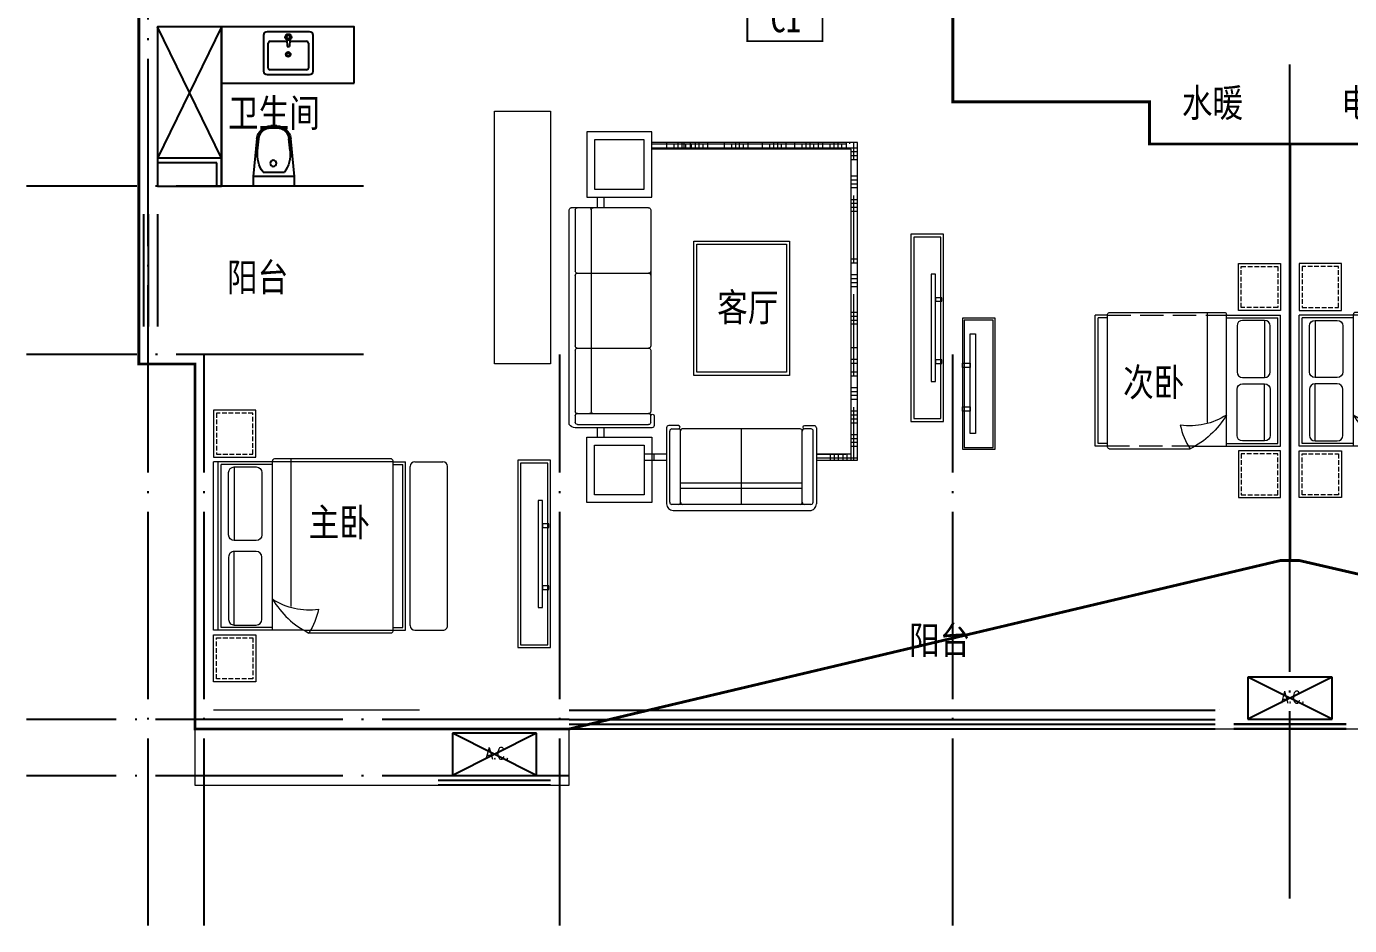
# Model space of a CAD drawing. Extents: x 164940 to 3842273, y 640355 to 1124023.
# Drawn here: x 3550716 to 3564853, y 1093557 to 1103163 of the extents above; entities that cross this region are included whole.
import ezdxf
from ezdxf.enums import TextEntityAlignment as Align

# ---------------------------------------------------------------- set-up
doc = ezdxf.new("R2010")
doc.units = 0
doc.header["$LTSCALE"] = 1000
doc.header["$MEASUREMENT"] = 0
for name, pattern in [('ACAD_ISO02W100', [15, 12, -3]), ('DASH', [0.35, 0.25, -0.1]), ('DOTE', [2.4200000000000004, 2, -0.2, 0.02, -0.2])]:
    doc.linetypes.add(name, pattern=pattern)
for name, color, linetype in [('-厨卫', 154, 'Continuous'), ('-室内铺装线', 251, 'Continuous'), ('-管井', 228, 'Continuous'), ('-阳台栏杆', 152, 'Continuous'), ('DOTE', 1, 'DOTE')]:
    doc.layers.add(name, color=color, linetype=linetype)
doc.layers.add('-家具', color=33, linetype='Continuous', lineweight=9)
doc.layers.add('看线', color=5, linetype='Continuous', lineweight=0)
doc.layers.add('-面积-层', color=32, linetype='DASH', plot=False)
doc.layers.add('-面积-户', color=174, linetype='DASH', plot=False)
doc.styles.add('-黑体', font='SIMHEI.TTF', dxfattribs={"width": 0.8})
doc.styles.add('DIM_FONT', font='SIMPLEX', dxfattribs={"width": 0.7, "bigfont": 'GBCBIG'})

# ---------------------------------------------------------------- blocks, each defined once
blk = doc.blocks.new('A$C31D9048E')
at = {"layer": '-家具'}
for p, q in [((629.0947279538959, 2349.999674198334), (-0.0004633953794836998, 2349.999674198218)), ((-0.0004633953794836998, 549.9996741979849), (-0.0004633953794836998, 2349.999674198218)), ((49.99953660415486, 549.9996741982177), (49.99953660368919, 2349.999674198218)), ((79.9995366036892, 579.9996741982177), (79.9995366036892, 2319.999674198334)), ((629.0947279538959, 2319.999674198334), (79.9995366036892, 2319.999674198334)), ((219.8553038062528, 2294.541980189038), (219.8553038062528, 1507.784253727761)), ((629.0947279538959, 550.0328832966043), (629.0947279538959, 2359.999674198218)), ((1919.999536604155, 2349.999674198218), (629.0947279538959, 2349.999674198334)), ((1899.999536604155, 2379.999674198567), (649.0947279538959, 2379.999674198334)), ((829.4731462653726, 802.6156097262865), (829.4731462653726, 2379.999674198334)), ((1919.999214164447, 550.0287037073867), (1919.999534142669, 2349.999674198334)), ((1919.999536604155, 2349.999674198218), (2049.999536603689, 2349.999674198218)), ((1919.999536603689, 2319.999674198218), (2019.999536604155, 2319.999674198218)), ((2019.999536604155, 580.0319187936839), (2019.999536604155, 2319.999674198218)), ((2049.999536604155, 550.0328832964879), (2049.999536603689, 2349.999674198218)), ((2099.999536603689, 600.0328832964879), (2099.999536603689, 2299.999674198101)), ((2149.999536603689, 2349.999674198101), (2449.999536603689, 2349.999674198334)), ((2499.999536604621, 600.0328832964879), (2499.999536603689, 2299.999674198334)), ((219.8553038057871, 605.4573682073969), (219.8553038057871, 1392.215094668907)), ((629.0947279543616, 579.9996741984505), (79.9995366036892, 579.9996741982177)), ((1919.999221548438, 580.02870372287), (2019.999536604155, 580.0319187936839)), ((962.3110120282508, 549.9996741985669), (-0.0004633953794836998, 549.9996741979849)), ((962.3110120282508, 549.9996741985669), (1919.999214164447, 550.0288396434626)), ((1899.999536604155, 519.9996741982177), (1017.05998432776, 519.9996741982177)), ((1919.999214164447, 550.0288396434626), (2049.999536604155, 550.0328832964879)), ((2149.999536603689, 550.0328832964879), (2449.999536604155, 550.0328832964879))]:
    blk.add_line(p, q, dxfattribs=at)
for points in [[(449.9995366041549, 2899.999674198451), (-0.0004633958451449871, 2899.999674198451), (-0.0004633958451449871, 2399.999674198451), (449.9995366041549, 2399.999674198451), (449.9995366041549, 2899.999674198451), (369.9995366036892, 2899.999674198451)], [(449.9995366041549, -0.000325801782310009), (-0.0004633958451449871, -0.000325801782310009), (-0.0004633958451449871, 499.9996741982177), (449.9995366041549, 499.9996741982177), (449.9995366041549, -0.000325801782310009), (369.9995366036892, -0.000325801782310009)]]:
    blk.add_lwpolyline(points, dxfattribs=at)
at = {"layer": '-家具', "color": 251, "linetype": 'DASH', "ltscale": 0.2}
for points in [[(419.9995366036892, 2869.999674198334), (29.99953660415486, 2869.999674198334), (29.99953660415486, 2429.999674198334), (419.9995366036892, 2429.999674198334)], [(419.9995366036892, 29.99967419821769), (29.99953660415486, 29.99967419821769), (29.99953660415486, 469.9996741982177), (419.9995366036892, 469.9996741982177)]]:
    blk.add_lwpolyline(points, close=True, dxfattribs=at)
at = {"layer": '-家具'}
for points in [[(219.8553038062528, 2294.541980189038), (455.2526807533577, 2294.541980189155, -0.4142135623730953), (515.2526807533577, 2234.541980189155), (515.2526807533577, 1567.784253727761, -0.414213562373095), (455.2526807533577, 1507.784253727761), (219.8553038062528, 1507.784253727761, -0.414213562373095), (159.8553038062528, 1567.784253727761), (159.8553038062528, 2234.541980189155, -0.414213562373095)], [(219.8553038057871, 605.4573682073969), (455.2526807533577, 605.4573682075134, 0.4142135623730953), (515.2526807533577, 665.4573682073969), (515.2526807533577, 1332.215094668791, 0.414213562373095), (455.2526807533577, 1392.215094668907), (219.8553038057871, 1392.215094668907, 0.414213562373095), (159.8553038057871, 1332.215094668791), (159.8553038057871, 665.4573682073969, 0.414213562373095)]]:
    blk.add_lwpolyline(points, format="xyb", close=True, dxfattribs=at)
blk.add_lwpolyline([(629.0947279538959, 882.6448233298725, 0.1803020398392493), (1120.790569794364, 774.6378054388333, -0.08863692969021798), (1017.063932770863, 520.1276560508413, 28871.27155084922)], format="xyb", dxfattribs=at)
for centre, radius, start, end in [((649.0947279538959, 2359.999674198218), 20, 90, 180), ((1889.355076357257, 2351.236703215283), 30.66941528179127, 357.6883884876952, 69.69174003544714), ((2149.999536603689, 2299.999674198101), 50.00000000000001, 90, 180), ((2449.999536604155, 2299.999674198334), 50.00000000000001, 0, 90), ((1441.535840250552, 1363.264081658679), 943.9573255325128, 210.6074670382217, 243.2773087101907), ((2149.999536603689, 600.0328832964879), 50.00000000000001, 180, 270), ((2449.999536604155, 600.0328832964879), 50.00000000000001, 270, 0), ((1889.317952257581, 548.788253609091), 30.70632750165869, 290.3566406230752, 2.315219899058205)]:
    blk.add_arc(centre, radius, start, end, dxfattribs=at)
blk = doc.blocks.new('R37777777777')
at = {"layer": '-家具', "ltscale": 0.5}
blk.add_lwpolyline([(1083651.513411456, -53168.71019325254), (1083301.513411456, -53168.71019325254), (1083301.513411456, -55168.71019325254), (1083651.513411456, -55168.71019325254)], close=True, dxfattribs=at)
at = {"layer": '-家具', "color": 251, "ltscale": 40}
for points in [[(1083621.513411456, -53198.71019325254), (1083331.513411456, -53198.71019325254), (1083331.513411456, -55138.71019325254), (1083621.513411456, -55138.71019325254)], [(1083519.519712096, -54740.76457094471), (1083566.021412822, -54740.76457094471), (1083566.021412822, -53596.65581556049), (1083519.519712096, -53596.65581556049)], [(1083566.021412822, -53885.6025711816), (1083631.513411456, -53885.6025711816), (1083631.513411456, -53847.26836394903), (1083566.021412822, -53847.26836394903)], [(1083566.021412822, -54549.7562840787), (1083631.513411456, -54549.7562840787), (1083631.513411456, -54511.42207684612), (1083566.021412822, -54511.42207684612)]]:
    blk.add_lwpolyline(points, close=True, dxfattribs=at)
blk = doc.blocks.new('dfawfsadfasdf')
at = {"ltscale": 20}
for p, q in [((440.3485021339729, 3047.646075791679), (440.3485021339729, 3859.752757518785)), ((1971.825158281717, 3929.343125873944), (510.6965290360386, 3930.100784420269)), ((2042.173185182502, 3046.807319416199), (2042.173185182502, 3858.99509897246)), ((463.2050214139745, 3024.736209804658), (568.3516333620064, 3024.613647678168)), ((614.1586085146992, 3059.382550630718), (1868.389713156503, 3057.92058025999)), ((1914.063289715094, 3024.073424527654), (2019.263319195481, 3023.950800136197)), ((2175.90485157771, 2918.458346249536), (2175.90485157771, 3023.658447198803)), ((2198.788059757208, 3046.541655378183), (3017.443041448132, 3046.541655378183)), ((3081.283875861554, 3011.719382061856), (3081.283875861554, 718.7545617399737)), ((2210.727042951155, 2218.512577279937), (2210.727042951155, 2872.745347459335)), ((727.783146969392, 2487.136307340581), (1750.216743273893, 2487.136307340581)), ((727.783146969392, 1052.04701741715), (727.783146969392, 2487.136307340581)), ((1750.216743273893, 2487.136307340581), (1750.216743273893, 1052.04701741715)), ((2210.727042951155, 718.5142042031512), (2210.727042951155, 2172.746160921175)), ((1750.216743273893, 1052.04701741715), (727.783146969392, 1052.04701741715)), ((2233.610251130536, 695.6309960237704), (2996.284868770745, 695.6309960240033)), ((2996.971735786996, 695.7023996065836), (3060.812570200418, 695.7023996065836))]:
    blk.add_line(p, q, dxfattribs=at)
for p, q in [((476.0979407549603, 3843.045160271693), (475.2113416795619, 3082.427735565463)), ((499.3398337853141, 3866.232933454216), (569.0009151283884, 3866.151734354207)), ((569.0009151283884, 3866.151734354207), (1871.905380170443, 3864.633028816897)), ((592.1886883107945, 3842.90984132397), (591.3020892349305, 3082.29241661774)), ((1242.214493189007, 3865.367015891476), (1241.274160835659, 3058.651565445354)), ((1869.089765747543, 3864.636310783448), (1915.429269863642, 3865.610593854915)), ((1892.188575542998, 3843.45119904168), (1891.299579143641, 3080.777099539991)), ((1892.188575542532, 3843.45119904168), (1891.299579143175, 3080.777099539991)), ((1892.187376833521, 3842.422820672393), (1891.300777853117, 3081.805477909278)), ((1915.429269863758, 3865.610593855148), (1985.090351206716, 3865.529394754907)), ((2008.278124389122, 3842.28750172467), (2007.391525408719, 3081.670158961555)), ((592.0154661412816, 3694.301745396107), (1892.014154664008, 3693.81472474453)), ((591.9491499993019, 3637.408822261961), (1891.947838522028, 3636.921801610384)), ((0, 3393.988251128932), (0, 0)), ((440.3485021339729, 3393.9882511287), (0, 3393.988251128932)), ((44.20337356778327, 2825.048583563184), (44.20337356778327, 3393.988251128932)), ((74.10646730440203, 3323.640224227449), (74.10646730440203, 3393.988251128932)), ((115.9855270691914, 3323.640224227449), (115.9855270691914, 3393.988251128932)), ((157.8645868339809, 3323.640224227449), (157.8645868339809, 3393.988251128932)), ((208.2408496163553, 3323.640224227449), (208.2408496163553, 3393.988251128932)), ((250.1199093811447, 3327.597300740425), (250.1199093811447, 3393.988251128932)), ((291.9989691458177, 3323.640224227449), (291.9989691458177, 3393.988251128932)), ((2040.696709515876, 3427.597300740657), (2042.173185182502, 3427.597300740657)), ((2283.376395095023, 3393.988251128932), (2042.173185182502, 3393.988251128932)), ((2177.640124010155, 3327.597300740657), (2177.640124010155, 3393.988251128932)), ((440.3485021339729, 3369.476360505447), (0, 3369.476360505447)), ((70.34802690148354, 3323.640224227449), (70.34802690148354, 70.34802690148354)), ((440.3485021339729, 3323.640224227449), (70.34802690148354, 3323.640224227449)), ((86.08243333257269, 3323.640224227449), (86.08243333257269, 3327.597300740425)), ((440.3485021339729, 3327.597300740657), (127.9614930973621, 3327.597300740657)), ((2283.376395287924, 3323.640224227449), (2042.173185182502, 3323.640224227449)), ((70.34802690148354, 3243.839181211079), (0, 3243.839181211079)), ((70.34802690148354, 3201.960121446289), (0, 3201.960121446289)), ((70.34802690148354, 3160.0810616815), (0, 3160.0810616815)), ((70.34802690148354, 3118.20200191671), (0, 3118.20200191671)), ((2709.473834474338, 3148.641570956213), (2709.473834474338, 3046.541655378185)), ((2779.821861375822, 3148.641570956213), (2779.821861375822, 3046.541655378185)), ((70.34802690148354, 2992.564822622342), (0, 2992.564822622342)), ((498.0678609592142, 3059.517869578442), (568.3922232477926, 3059.435897337738)), ((1984.481659421697, 3058.813639681553), (1914.157297133002, 3058.895611922257)), ((2210.727124894271, 2988.836173882475), (2210.727124894271, 2918.511763818096)), ((2994.228192570503, 3011.719382061856), (2233.610333073651, 3011.719382061856)), ((3017.443041448481, 2918.843404516345), (3017.443041448132, 2988.504533184227)), ((70.34802690148354, 2950.685762857553), (0, 2950.685762857553)), ((70.34802690148354, 2908.806703092763), (0, 2908.806703092763)), ((70.34802690148354, 2866.927643327974), (0, 2866.927643327974)), ((2994.228192570503, 2895.628555638716), (2233.610333073651, 2895.628555638716)), ((2845.61999568413, 718.7545617399737), (2845.61999568413, 2872.504989922745)), ((3017.443041448132, 2218.752934816526), (3017.443041448132, 2872.413706761086)), ((70.34802690148354, 2741.290464033606), (0, 2741.290464033606)), ((70.34802690148354, 2699.411404268816), (0, 2699.411404268816)), ((70.34802690148354, 2657.532344504027), (0, 2657.532344504027)), ((70.34802690148354, 2615.653284739237), (0, 2615.653284739237)), ((70.34802690148354, 2490.016105444869), (0, 2490.016105444869)), ((70.34802690148354, 2448.13704568008), (0, 2448.13704568008)), ((44.20337356778327, 1619.951149208238), (44.20337356778327, 2490.016105444869)), ((760.7587845794624, 2454.160669730511), (1717.241105663823, 2454.160669730511)), ((760.7587845794624, 1085.02265502722), (760.7587845794624, 2454.160669730511)), ((1717.241105663823, 2454.160669730511), (1717.241105663823, 1085.02265502722)), ((70.34802690148354, 2356.25798591529), (0, 2356.25798591529)), ((70.34802690148354, 2314.378926150501), (0, 2314.378926150501)), ((70.34802690148354, 2188.741746856133), (0, 2188.741746856133)), ((2996.284868763178, 2195.629369100556), (2233.610251130536, 2195.629369100556)), ((3017.443041448132, 1418.753748278134), (3017.443041448132, 2172.505803384352)), ((70.34802690148354, 1937.467388267396), (0, 1937.467388267396)), ((70.34802690148354, 1895.588328502607), (0, 1895.588328502607)), ((70.34802690148354, 1853.709268737817), (0, 1853.709268737817)), ((70.34802690148354, 1811.830208973028), (0, 1811.830208973028)), ((70.34802690148354, 1536.19302967866), (0, 1536.19302967866)), ((70.34802690148354, 1494.31396991387), (0, 1494.31396991387)), ((70.34802690148354, 1452.434910149081), (0, 1452.434910149081)), ((70.34802690148354, 1410.555850384291), (0, 1410.555850384291)), ((70.34802690148354, 1284.918671089923), (0, 1284.918671089923)), ((44.20337356778327, 564.8537148532923), (44.20337356778327, 1284.918671089923)), ((2996.284868763178, 1395.63018256193), (2233.610251130536, 1395.63018256193)), ((3017.443041448132, 718.7545617399737), (3017.443041448132, 1372.50661684596)), ((70.34802690148354, 1243.039611325134), (0, 1243.039611325134)), ((1717.241105663823, 1085.02265502722), (760.7587845794624, 1085.02265502722)), ((70.34802690148354, 732.36995391245), (0, 732.36995391245)), ((70.34802690148354, 690.4908941476606), (0, 690.4908941476606)), ((70.34802690148354, 648.6118343828712), (0, 648.6118343828712)), ((70.34802690148354, 606.7327746180817), (0, 606.7327746180817)), ((2709.473834474367, 695.6309960239123), (2709.473834474367, 581.8323728455362)), ((2779.821861375793, 695.6309960239414), (2779.821861375793, 581.8323728455362)), ((70.34802690148354, 481.0955953237135), (0, 481.0955953237135)), ((70.34802690148354, 439.2165355589241), (0, 439.2165355589241)), ((70.34802690148354, 397.3374757941347), (0, 397.3374757941347)), ((70.34802690148354, 355.4584160293452), (0, 355.4584160293452)), ((70.34802690148354, 179.821236734977), (0, 179.821236734977)), ((44.20337356778327, 0), (44.20337356778327, 179.821236734977)), ((70.34802690148354, 137.9421769701876), (0, 137.9421769701876)), ((70.34802690148354, 96.06311720539816), (0, 96.06311720539816)), ((2198.758500899508, 54.18405744060874), (0, 54.18405744060874)), ((0, 0), (2198.758500899508, 3.637978807091713e-12)), ((70.34802690148354, 70.34802690148354), (2198.758500899508, 70.34802690148717)), ((86.08243333257269, 0), (86.08243333257269, 12.30499767558649)), ((122.1533035893226, 0), (122.1533035893226, 70.34802690148354)), ((2198.758500899508, 12.30499767581932), (127.9614930973621, 12.30499767581932)), ((170.9876222417224, 12.30499767558649), (170.9876222417224, 70.34802690148354)), ((212.8666820063954, 0), (212.8666820063954, 70.34802690148354)), ((254.7457417711848, 0), (254.7457417711848, 70.34802690148354)), ((296.6248015359743, 12.30499767558649), (296.6248015359743, 70.34802690148354)), ((374.148868446704, 0), (374.148868446704, 70.34802690148354)), ((421.735242040013, 0), (421.735242040013, 70.34802690148354)), ((470.5695606924128, 12.30499767558649), (470.5695606924128, 70.34802690148354)), ((512.4486204570858, 0), (512.4486204570858, 70.34802690148354)), ((554.3276802218752, 0), (554.3276802218752, 70.34802690148354)), ((596.2067399866646, 12.30499767558649), (596.2067399866646, 70.34802690148354)), ((673.7308068973944, 0), (673.7308068973944, 70.34802690148354)), ((766.8614212615648, 0), (766.8614212615648, 70.34802690148354)), ((815.6957399139646, 12.30499767558649), (815.6957399139646, 70.34802690148354)), ((857.5747996786376, 0), (857.5747996786376, 70.34802690148354)), ((899.4538594434271, 0), (899.4538594434271, 70.34802690148354)), ((941.3329192082165, 12.30499767558649), (941.3329192082165, 70.34802690148354)), ((1018.856986118946, 0), (1018.856986118946, 70.34802690148354)), ((1173.510259898962, 0), (1173.510259898962, 70.34802690148354)), ((1222.344578551361, 12.30499767558649), (1222.344578551361, 70.34802690148354)), ((1264.223638316034, 0), (1264.223638316034, 70.34802690148354)), ((1306.102698080824, 0), (1306.102698080824, 70.34802690148354)), ((1347.981757845613, 12.30499767558649), (1347.981757845613, 70.34802690148354)), ((1425.505824756343, 0), (1425.505824756343, 70.34802690148354)), ((1605.257094249246, 0), (1605.257094249246, 70.34802690148354)), ((1654.091412901646, 12.30499767558649), (1654.091412901646, 70.34802690148354)), ((1695.970472666319, 0), (1695.970472666319, 70.34802690148354)), ((1737.849532431108, 0), (1737.849532431108, 70.34802690148354)), ((1779.728592195897, 12.30499767558649), (1779.728592195897, 70.34802690148354)), ((1789.074048502953, 0), (1789.074048502953, 70.34802690148354)), ((1837.908367155353, 12.30499767558649), (1837.908367155353, 70.34802690148354)), ((1857.252659106627, 0), (1857.252659106627, 70.34802690148354)), ((1879.787426920026, 0), (1879.787426920026, 70.34802690148354)), ((1921.666486684815, 0), (1921.666486684815, 70.34802690148354)), ((1963.545546449604, 12.30499767558649), (1963.545546449604, 70.34802690148354)), ((2041.069613360334, 0), (2041.069613360334, 70.34802690148354))]:
    blk.add_line(p, q)
for points in [[(2895.203967180394, 3148.641570956293), (2198.758500899508, 3148.641570956293), (2198.758500899508, 3845.087037237194), (2895.203967180394, 3845.087037237194)], [(2895.203967180394, 581.8323728455362), (2198.758500899508, 581.8323728455362), (2198.758500899508, -114.6130934353641), (2895.203967180394, -114.6130934353641)]]:
    blk.add_lwpolyline(points, close=True, dxfattribs=at)
for points in [[(2811.630511226685, 3232.215026910002), (2282.331956853217, 3232.215026910002), (2282.331956853217, 3761.513581283485), (2811.630511226685, 3761.513581283485)], [(2811.630511226685, 498.2589168918275), (2282.331956853217, 498.2589168918275), (2282.331956853217, -31.03963748165552), (2811.630511226685, -31.03963748165552)]]:
    blk.add_lwpolyline(points, close=True)
for centre, major_axis, ratio, start_param, end_param in [((510.6965290354565, 3859.752757518785), (49.74356686515965, -49.74356686515968), 0.9999999999989152, 2.356194490185183, 3.926990816987784), ((1971.825158281019, 3858.99509897246), (49.74356686516389, -49.7435668651639), 0.9999999999987447, 0.7853981633980759, 2.356194490181788), ((463.231694767368, 3047.619402438169), (16.1808716788311, 16.18087167883109), 0.9999999999934635, 2.355028859954518, 3.925825186750864), ((568.3719283048995, 3042.02477250807), (12.40619277557658, -12.41424283189967), 0.9843085810448724, -0.7941469320344435, 2.34744572155535), ((568.4188966013025, 3082.31908997125), (16.18087167878352, 16.18087167878352), 0.9999999999993547, 3.925825186747918, 5.496621513537082), ((614.1852818683255, 3082.26574326423), (16.18087167877308, 16.18087167877307), 0.9999999999802957, 2.355028859937748, 3.925825186757436), ((1868.416386510013, 3080.803772893269), (16.18087167888955, -16.18087167888956), 0.9999999999557189, 5.496621513515241, 7.067417840364605), ((1868.416386510013, 3080.803772893269), (16.18087167888955, -16.18087167888956), 0.9999999999557189, 5.496621513515241, 7.067417840364605), ((1914.183970486629, 3081.778804555535), (16.18087167871481, 16.18087167871481), 0.9999999999874984, 2.355028859941349, 3.925825186753834), ((1914.137002094765, 3041.484405149473), (12.40619184037719, -12.41426127055885), 0.9843071922759038, 2.347445796428546, 5.489038450018339), ((2019.289992548991, 3046.833992769709), (16.18087167878352, 16.18087167878352), 0.9999999999993547, 3.925825186747918, 5.496621513537082)]:
    blk.add_ellipse(centre, major_axis=major_axis, ratio=ratio, start_param=start_param, end_param=end_param, dxfattribs=at)
for centre, major_axis, ratio, start_param, end_param in [((499.3127738614567, 3843.018100347836), (16.41537706525861, 16.41537706525861), 0.9999999999935012, 0.7842325331606732, 2.355028859954086), ((568.9738552044146, 3842.936901247827), (16.41537706544305, 16.41537706544304), 0.9999999999911071, -0.7865637936469223, 0.7842325331568669), ((615.4035214170581, 3842.882781400112), (16.41537706538476, -16.41537706538477), 0.9999999999981899, 2.355028859951427, 3.925825186753148), ((1868.972543727141, 3842.44988059625), (16.41537706538476, 16.41537706538475), 0.9999999999982017, -0.786563793643375, 0.7842325331583346), ((1869.062628212268, 3841.421477767639), (16.41537706548239, 16.41537706548238), 0.9999999999847389, -0.6978543583677407, 0.7842325331650657), ((1869.062628212268, 3841.421477767406), (16.41537706537946, -16.41537706537947), 0.9999999999995579, 0.8729419684448783, 2.355028859952111), ((1915.402209939901, 3842.395760748535), (16.41537706538476, -16.41537706538477), 0.9999999999982015, 2.355028859951433, 3.925825186743112), ((1915.309728226275, 3841.367570724804), (16.41537706579015, 16.41537706579015), 0.9999999999474024, 0.7842325331837339, 2.26631942465306), ((1915.309728226159, 3841.367570724571), (16.41537706540871, 16.4153770654087), 0.9999999999993272, 0.7842325331577715, 2.266319424679504), ((1985.063291282859, 3842.314561648527), (16.41537706538476, 16.41537706538475), 0.9999999999982017, -0.786563793643375, 0.7842325331583346), ((498.0945343126077, 3082.40106221172), (16.18087167877308, 16.18087167877307), 0.9999999999802957, 2.355028859937748, 3.925825186757436), ((1984.508332775207, 3081.696832314832), (16.18087167865653, -16.18087167865653), 0.9999999999946897, 5.496621513539825, 7.06741784034512), ((2822.405146806501, 2872.504989922745), (16.41537706561391, -16.41537706561392), 0.9999999999899127, 0.7853981634024919, 2.267485054896835), ((2868.834844561759, 718.7545617399737), (16.41537706566159, -16.41537706566159), 0.999999999994236, 3.926990816990123, 5.40907770848465)]:
    blk.add_ellipse(centre, major_axis=major_axis, ratio=ratio, start_param=start_param, end_param=end_param)
at = {"ltscale": 20, "extrusion": (0, 0, -1)}
for centre, major_axis, ratio, start_param, end_param in [((2198.788059757091, 3023.658447198803), (16.18087167898193, -16.18087167898193), 0.9999999999952617, 2.356194490189976, 3.926990816989611), ((3020.770083091222, 2976.709330186481), (49.43492109714919, 49.43492109714918), 0.9999999999949295, 5.450179854177006, 6.544087876733417), ((2193.315906292759, 2918.511763818096), (12.67655860629282, -12.70333333498662), 0.9429872195307343, -0.8157856729866981, 2.325806980603095), ((2233.610333073535, 2918.511763818096), (16.18087167898193, 16.18087167898193), 0.9999999999952617, 2.356194490189976, 3.926990816989611), ((2233.610251130536, 2218.512577279937), (16.18087167898193, 16.18087167898193), 0.9999999999952617, 2.356194490189976, 3.926990816989611), ((2233.610251130536, 2172.746160921175), (16.18087167898193, -16.18087167898193), 0.9999999999952617, 2.356194490189976, 3.926990816989611), ((2233.610251130536, 1418.513390741311), (16.18087167898193, 16.18087167898193), 0.9999999999952617, 2.356194490189976, 3.926990816989611), ((2233.610251130536, 1372.746974382782), (16.18087167898193, -16.18087167898193), 0.9999999999952617, 2.356194490189976, 3.926990816989611), ((2233.610251130536, 718.5142042031512), (16.18087167898193, 16.18087167898193), 0.9999999999952617, 2.356194490189976, 3.926990816989611), ((3058.069026983925, 718.7545617399737), (16.41537706555899, -16.41537706555899), 0.9999999999952889, -0.7853981633998038, 0.6966887281092213)]:
    blk.add_ellipse(centre, major_axis=major_axis, ratio=ratio, start_param=start_param, end_param=end_param, dxfattribs=at)
at = {"extrusion": (0, 0, -1)}
for centre, major_axis, ratio, start_param, end_param in [((2233.610333073535, 2988.836173882475), (16.18087167898193, -16.18087167898193), 0.9999999999952617, 2.356194490189976, 3.926990816989611), ((2994.228192570386, 2988.504533184227), (16.41537706564577, -16.41537706564577), 0.9999999999935177, 3.926990816990482, 5.497787143778897), ((2868.834844561759, 2872.504989922745), (16.41537706579386, 16.41537706579386), 0.9999999999794374, 3.926990816997523, 5.409077708477366), ((2994.228192570386, 2918.843404516345), (16.41537706553936, -16.41537706553937), 0.9999999999864237, -0.7853981634042365, 0.7853981634042362), ((2994.228192570386, 2872.413706761086), (16.41537706553934, -16.41537706553934), 0.9999999999964552, 3.926990816983999, 5.497787143770337), ((2994.228192570386, 2218.752934816526), (16.41537706579386, 16.41537706579386), 0.9999999999794374, 0.7853981634077295, 2.267485054887573), ((2994.228192570386, 2172.505803384352), (16.41537706579386, -16.41537706579386), 0.9999999999794371, 4.015700252292013, 5.497787143771856), ((2994.228192570386, 1418.753748278134), (16.41537706566159, 16.41537706566159), 0.999999999994236, 0.7853981634003302, 2.267485054894856), ((2994.228192570386, 1372.50661684596), (16.41537706566159, -16.41537706566159), 0.9999999999942359, 4.01570025228473, 5.497787143779256), ((2822.405146806501, 718.7545617399737), (16.41537706555899, -16.41537706555899), 0.9999999999952889, -0.7853981633998038, 0.6966887281092213), ((2994.228192570386, 718.7545617399737), (16.41537706566159, 16.41537706566159), 0.999999999994236, 0.7853981634003302, 2.267485054894856)]:
    blk.add_ellipse(centre, major_axis=major_axis, ratio=ratio, start_param=start_param, end_param=end_param, dxfattribs=at)
at = {"ltscale": 20, "extrusion": (0, 0, -0.9999999999999998)}
blk.add_ellipse((2233.610251130536, 2872.745347459335), major_axis=(16.18087167907988, 16.18087167907988), ratio=0.9999999999831545, start_param=3.926990816995664, end_param=5.497787143773715, dxfattribs=at)
blk = doc.blocks.new('A$C23642D9D')
for p, q in [((1829.95858673154, 1979.999963243637), (599.0954979018643, 1979.999963243346)), ((779.4739162128753, 802.6158987712988), (779.4739162128753, 1979.999963243405)), ((579.0954979018643, 1949.999963243346), (0.0003065516575588845, 1949.999963243346)), ((0.0003065518903895281, 549.9999632434046), (0.0003065516575588845, 1949.999963243346)), ((30.00030655189039, 579.9999632434046), (30.00030655165756, 1919.999963243346)), ((579.0954979018643, 1919.999963243346), (30.00030655165756, 1919.999963243346)), ((169.8560737539883, 1894.542269234167), (169.8560737539883, 1282.784542772773)), ((579.0954979020971, 550.0331723416166), (579.0954979018643, 1959.999963243346)), ((1849.958264292065, 550.0289927523409), (1849.958584270054, 1949.999963243346)), ((1849.95858673154, 1949.999963243346), (1979.95858673154, 1949.999963243405)), ((1849.95858673154, 1919.999963243346), (1949.95858673154, 1919.999963243346)), ((1949.958586731773, 580.032207838929), (1949.95858673154, 1919.999963243346)), ((1979.958586731773, 550.0331723416166), (1979.95858673154, 1949.999963243346)), ((169.8560737539883, 605.4576572525839), (169.8560737539883, 1217.215383713978)), ((579.0954979020971, 579.999963243521), (30.00030655189039, 579.9999632434046)), ((1849.958271676289, 580.0289927680569), (1949.958586731773, 580.032207838929)), ((912.3117819759864, 549.9999632435793), (0.0003065518903895281, 549.9999632434046)), ((1829.95858673154, 519.9999632433464), (967.0607542754951, 519.9999632433464)), ((1849.958264292065, 550.0291286884167), (1979.958586731773, 550.0331723416166))]:
    blk.add_line(p, q)
at = {"linetype": 'DASH'}
for p, q in [((1849.95858673154, 1949.999963243346), (579.0954979018643, 1949.999963243346)), ((912.3117819759864, 549.9999632435793), (1849.958264292065, 550.0291286884167))]:
    blk.add_line(p, q, dxfattribs=at)
for points in [[(450.0003065518031, 2499.999963243325), (0.0003065518030780368, 2499.999963243317), (0.0003065517739742063, 1999.999963243325), (450.0003065518031, 1999.999963243317), (450.0003065518031, 2499.999963243325), (370.0003065518031, 2499.999963243332)], [(450.0003065518104, -3.675663174362853e-05), (0.0003065518103539944, -3.675662446767092e-05), (0.0003065517821596586, 499.9999632433683), (450.0003065518113, 499.9999632433755), (450.0003065518104, -3.675663174362853e-05), (370.0003065518104, -3.675663901958615e-05)]]:
    blk.add_lwpolyline(points)
at = {"color": 251, "linetype": 'DASH', "ltscale": 0.2}
for points in [[(420.0003065518322, 2469.999963243332), (30.00030655183218, 2469.999963243332), (30.00030655183218, 2029.999963243332), (420.0003065518322, 2029.999963243332)], [(420.0003065518395, 29.99996324336098), (30.00030655183946, 29.99996324336098), (30.00030655184037, 469.999963243361), (420.0003065518404, 469.999963243361)]]:
    blk.add_lwpolyline(points, close=True, dxfattribs=at)
for points in [[(169.8560737539883, 1894.542269234167), (405.2534507008604, 1894.542269234167, -0.4142135623730953), (465.2534507008604, 1834.542269234167), (465.2534507008604, 1342.784542772773, -0.414213562373095), (405.2534507008604, 1282.784542772773), (169.8560737539883, 1282.784542772773, -0.414213562373095), (109.8560737539883, 1342.784542772773), (109.8560737539883, 1834.542269234167, -0.414213562373095)], [(169.8560737539883, 605.4576572525839), (405.2534507008604, 605.4576572525839, 0.4142135623730953), (465.2534507008604, 665.4576572525839), (465.2534507008604, 1157.215383713978, 0.414213562373095), (405.2534507008604, 1217.215383713978), (169.8560737539883, 1217.215383713978, 0.414213562373095), (109.8560737539883, 1157.215383713978), (109.8560737539883, 665.4576572525839, 0.414213562373095)]]:
    blk.add_lwpolyline(points, format="xyb", close=True)
blk.add_lwpolyline([(579.0954979018643, 882.6451123748848, 0.1803020398392493), (1070.7913397421, 774.6380944840785, -0.08863692969021798), (967.0647027185987, 520.1279450959119, 28871.27155084922)], format="xyb")
for centre, radius, start, end in [((599.0954979018643, 1959.999963243346), 20, 90, 180), ((1819.314126485107, 1951.236992260296), 30.66941528179127, 357.6883884843629, 69.69174006235002), ((1391.536610198753, 1363.264370703691), 943.9573255325126, 210.6074670288699, 243.2773086986502), ((1819.277002385199, 548.7885426541616), 30.70632750165869, 290.3566406252505, 2.315219899535929)]:
    blk.add_arc(centre, radius, start, end)
blk = doc.blocks.new('ds')
at = {"ltscale": 0.5}
blk.add_lwpolyline([(0, -700), (350, -700), (350, 700), (0, 700)], close=True, dxfattribs=at)
at = {"color": 251, "ltscale": 40}
for points in [[(20, -680), (330, -680), (330, 680), (20, 680)], [(210.0078524863347, 533.1325999547844), (268.1349783958867, 533.1325999547844), (268.1349783958867, -533.1327305862214), (210.0078524863347, -533.1327305862214)], [(268.1349783958867, 294.3722413688665), (349.9999766899273, 294.3722413688665), (349.9999766899273, 246.4544823274482), (268.1349783958867, 246.4544823274482)], [(268.1349783958867, -171.949286054587), (349.9999766899273, -171.949286054587), (349.9999766899273, -219.8670450960053), (268.1349783958867, -219.8670450960053)]]:
    blk.add_lwpolyline(points, close=True, dxfattribs=at)
blk = doc.blocks.new('A$C29F122FD')
for p, q in [((250.0002241525799, 50.0000435388647), (250.0002241525799, 682.5081933829933)), ((300.0002241525799, 4.371977411210537e-05), (300.0002241525799, 682.5081932118628)), ((0.0002241386100649834, 50.00004371977411), (250.0002241386101, 50.00004371977411)), ((0.0002241386100649834, 50.00004371977411), (0.0002241386100649834, 4.371977411210537e-05)), ((0.0002241386100649834, 4.371977411210537e-05), (300.0002241525799, 4.371977411210537e-05))]:
    blk.add_line(p, q)
blk = doc.blocks.new('x6')
at = {"color": 0}
for p, q in [((227.1291524255648, 0), (-227.1291524246335, 0)), ((-265.229152424261, -38.09999999997672), (-265.229152424261, -419.0999999999767)), ((-214.4291524244472, -387.3499999999767), (-214.4291524244472, -120.6500000000233)), ((-195.3791524246335, -101.5999999999767), (-15.59883185569197, -101.5999999999767)), ((-18.80374188814312, -56.60799438098911), (-32.26827924326062, -56.60799438098911)), ((-13.27133092004806, -43.28686512657441), (-22.77435069065541, -33.74818694696296)), ((-13.10795861016959, -70.08991301618516), (-22.49373077228665, -79.74398196034599)), ((-16.48222255054861, -84.34926661441568), (-12.69999999925494, -158.2079943810822)), ((9.313225746154785e-10, -37.80425249191467), (9.313225746154785e-10, -24.33971513737924)), ((9.313225746154785e-10, -75.41173627017997), (9.313225746154785e-10, -88.8762736247154)), ((16.48222255147994, -84.34926661441568), (12.70000000111759, -158.2079943810822)), ((22.49299382977188, -33.47129033843521), (13.10722166765481, -43.12535928259604)), ((22.77435069251806, -79.46780181513168), (13.2713309219107, -69.92912363552023)), ((15.59883185662329, -101.5999999999767), (195.3791524255648, -101.5999999999767)), ((18.80374189000577, -56.60799438098911), (32.26827924419194, -56.60799438098911)), ((214.4291524253786, -120.6500000000233), (214.4291524253786, -387.3499999999767)), ((265.2291524251923, -419.0999999999767), (265.2291524251923, -38.09999999997672)), ((-12.69999999925494, -158.2079943810822), (12.70000000111759, -158.2079943810822)), ((195.3791524255648, -406.4000000000233), (-195.3791524246335, -406.4000000000233)), ((-227.1291524246335, -457.2000000000698), (227.1291524255648, -457.2000000000698))]:
    blk.add_line(p, q, dxfattribs=at)
for centre, radius in [((9.313225746154785e-10, -56.60799438098911), 32.26827924368117), ((9.313225746154785e-10, -56.60799438098911), 18.80374188911082), ((-0.9688588986173272, -241.2999999999302), 25.4), ((-0.9688588986173272, -241.2999999999302), 15.95985148249019)]:
    blk.add_circle(centre, radius, dxfattribs=at)
for centre, radius, start, end in [((-227.1291524246335, -38.09999999997672), 38.09999999999999, 90, 180), ((227.1291524255648, -38.09999999997672), 38.09999999999999, 0, 90), ((-195.3791524246335, -120.6500000000233), 19.05, 90, 180), ((195.3791524255648, -120.6500000000233), 19.05, 0, 90), ((-227.1291524246335, -419.0999999999767), 38.09999999999999, 180, 270), ((-195.3791524246335, -387.3499999999767), 19.05, 180, 270), ((195.3791524255648, -387.3499999999767), 19.05, 270, 0), ((227.1291524255648, -419.0999999999767), 38.09999999999999, 270, 0)]:
    blk.add_arc(centre, radius, start, end, dxfattribs=at)
blk = doc.blocks.new('6ttt')
for p, q in [((452692.0371812469, -71069.35553634587), (452794.6882590256, -71069.35553634587)), ((452794.6882590256, -71069.35553634587), (453200.401816431, -71108.93193557236)), ((452794.6882590256, -71069.35553634587), (452794.6882590256, -71509.35553634592)), ((452839.7153471311, -71402.35920551624), (452839.7153471313, -71176.35186717559)), ((453068.4063454731, -71116.35854808251), (453198.3066754437, -71128.82189244126)), ((453314.6882590256, -71320.60446060327), (453314.6882590256, -71258.10661208851)), ((453334.6882590256, -71258.10661208845), (453334.6882590256, -71320.60446060327)), ((452794.6882590256, -71509.35553634592), (452692.0371812469, -71509.35553634592)), ((453200.401816431, -71469.7791371193), (452794.6882590256, -71509.35553634592)), ((453068.4063454751, -71462.35252460909), (453198.3066754437, -71449.88918025051))]:
    blk.add_line(p, q)
at = {"color": 8}
blk.add_circle((452936.0840029191, -71294.84512437358), 33.60610255831853, dxfattribs=at)
for centre, radius, start, end in [((453184.6882590256, -71258.10661208845), 150.0000000000067, 0, 83.9868306807482), ((453029.019746554, -71432.09411976743), 318.1827390204248, 82.88934026041919, 126.5094215148627), ((453184.6882590256, -71258.10661208851), 130, 0, 83.9868306807482), ((453184.6882590256, -71320.60446060327), 130, 276.0131693192519, 0), ((453184.6882590256, -71320.60446060327), 150.0000000000032, 276.0131693192519, 0), ((453029.019746554, -71146.61695292439), 318.1827390204248, 233.4905784851373, 277.1106597395809)]:
    blk.add_arc(centre, radius, start, end)
blk = doc.blocks.new('111')
at = {"linetype": 'ACAD_ISO02W100'}
for p, q in [((1000, 0), (0, 500)), ((1000, 500), (0, 0))]:
    blk.add_line(p, q, dxfattribs=at)
blk.add_lwpolyline([(0, 500), (0, 0), (1000, 0), (1000, 500)], close=True, dxfattribs=at)
at = {"style": 'DIM_FONT', "width": 0.8}
blk.add_text('A.C.', height=140, dxfattribs=at).set_placement((675.4934317702428, 261.8372856484493), align=Align.MIDDLE_RIGHT)

msp = doc.modelspace()

# ---------------------------------------------------------------- linework, layer by layer
at = {"layer": '-厨卫'}
for p, q in [((3552798.484145315, 1101757.494028108), (3552115.975995652, 1103157.493803957)), ((3552798.484145313, 1103157.493803958), (3552115.975995823, 1101757.494028107)), ((3552798.484189038, 1102857.493579806), (3552798.484189036, 1101457.493803955))]:
    msp.add_line(p, q, dxfattribs=at)
for points in [[(3552798.484189039, 1103157.493803957), (3552115.976039375, 1103157.493803957), (3552115.976039375, 1101457.493803957), (3552798.484189039, 1101457.493803957)], [(3554215.976039367, 1102556.968624032), (3554215.976039367, 1102556.968624032), (3554215.97603938, 1103157.493803957), (3552798.484189039, 1103157.49357982), (3552798.600621447, 1102556.968399896), (3552798.600621447, 1102556.968399896)]]:
    msp.add_lwpolyline(points, close=True, dxfattribs=at)
at = {"layer": '-家具'}
for points in [[(3575915.976039358, 1095657.446727348), (3575915.976039357, 1102257.493803917), (3576715.97603935, 1102257.493803918), (3576715.976039347, 1108557.493803539), (3573615.976010888, 1108557.493803533), (3573615.97601089, 1107857.202977499), (3567915.976023742, 1107857.493804252), (3567915.976025902, 1109657.493803532), (3565615.9760694, 1109657.493803532), (3565615.976069399, 1110157.493803529), (3562815.97606949, 1110157.493803525), (3562815.97606949, 1109657.493803525), (3560515.976068746, 1109657.493823886), (3560515.976052811, 1107857.493804245), (3555615.976067832, 1107857.493804245), (3555615.976067825, 1108757.493803517), (3552515.976039367, 1108757.493803513), (3552515.976039367, 1105157.493803957), (3551915.976039372, 1105157.493803956), (3551915.976039379, 1099557.493803957), (3552515.976039378, 1099557.493803957), (3552515.976039378, 1095057.446727327), (3556516.007414422, 1095057.441382071), (3556516.198754951, 1095657.493803936)], [(3556315.976039386, 1099557.493803998), (3555715.976039378, 1099557.493803998), (3555715.97603941, 1102257.493803971), (3556315.976039418, 1102257.493803971)]]:
    msp.add_lwpolyline(points, close=True, dxfattribs=at)
at = {"layer": '-阳台栏杆'}
for p, q in [((3551915.976039377, 1101157.493803956), (3551915.976039378, 1099957.493803956)), ((3551965.976039377, 1101157.493803957), (3551965.976039378, 1099957.493803957)), ((3552015.976039377, 1101157.493803957), (3552015.976039378, 1099957.493803957)), ((3552115.976039377, 1101157.493803957), (3552115.976039378, 1099957.493803957)), ((3556515.977553573, 1095857.493803936), (3563415.972529381, 1095857.493803936)), ((3556515.977553573, 1095757.493803936), (3563415.972529381, 1095757.493803936)), ((3556515.977553573, 1095707.493803936), (3563415.972529381, 1095707.493803936)), ((3556515.977553573, 1095657.493803936), (3563415.972529381, 1095657.493803936)), ((3564815.981325142, 1095657.490512918), (3563615.969238345, 1095657.490512918)), ((3563615.970753595, 1095657.490512916), (3564815.982840393, 1095657.490512918)), ((3564815.979679575, 1095707.492157749), (3563615.970883904, 1095707.49215786)), ((3563615.972399162, 1095707.492157748), (3564815.981194833, 1095707.492157861)), ((3556315.997431025, 1095107.441790086), (3555115.988635354, 1095107.441790197)), ((3556315.999076592, 1095057.440145255), (3555115.986989794, 1095057.440145255))]:
    msp.add_line(p, q, dxfattribs=at)
at = {"layer": '-面积-层'}
msp.add_lwpolyline([(3562815.97606949, 1110157.493803525), (3562815.97606949, 1109657.493803525), (3560515.976068746, 1109657.493803525), (3560515.976052811, 1107857.493804245), (3557815.976067805, 1107857.202977482), (3557815.976067806, 1107257.202977482), (3555615.976067832, 1103957.493803957), (3555615.976067832, 1108757.493803517), (3552515.976039367, 1108757.493803513), (3552515.976039368, 1105157.493803957), (3551915.976039372, 1105157.493803957), (3551915.976039372, 1099557.493803957), (3552515.976039378, 1099557.493803957), (3552515.976039378, 1095657.446727328), (3556516.198754951, 1095657.493803936), (3564115.97603937, 1097457.493803953), (3564315.97603937, 1097457.493803953), (3572115.950023962, 1095657.438908386)], dxfattribs=at)
at = {"layer": '-面积-户', "const_width": 30}
for points in [[(3560515.976068746, 1109657.493803525), (3560515.976068746, 1107857.493804245), (3557815.976067805, 1107857.493804245), (3557815.976067806, 1107257.202977482), (3555615.976067832, 1103957.493803957), (3555615.976067832, 1108757.493803517), (3552515.976039367, 1108757.493803517), (3552515.976039368, 1105157.493803957), (3551915.976039372, 1105157.493803957), (3551915.976039372, 1099557.493803957), (3552515.976039378, 1099557.493803957), (3552515.976039378, 1095857.446727328), (3552515.976039378, 1095657.446727328), (3556515.999992877, 1095657.446727328), (3564115.97603937, 1097457.493803953), (3564215.97603937, 1097457.493803953), (3564215.97603937, 1101907.493803953), (3562715.97603937, 1101907.493803953), (3562715.97603937, 1102357.49385587), (3560613.671078759, 1102357.49385587), (3560613.671078759, 1106557.493804515), (3562913.671078759, 1106557.493804515), (3562913.671078759, 1109657.493803525), (3560515.976068746, 1109657.493803525)], [(3565615.9760694, 1109657.493803529), (3567915.976009966, 1109657.493803532), (3567915.976025904, 1107857.493804252), (3570615.97601091, 1107857.202977493), (3570615.976010911, 1107257.202977493), (3573615.97601089, 1103957.493803534), (3573615.976010888, 1108557.493803533), (3576715.976039346, 1108557.493803539), (3576715.97603935, 1102257.493803979), (3575915.976039351, 1102257.493803917), (3575915.976039351, 1096457.446727348), (3575915.976039356, 1096257.446727348), (3572115.952085876, 1096257.493726651), (3572115.944664318, 1095657.440145269), (3564315.97603937, 1097457.493803953), (3564215.97603937, 1097457.493803953), (3564215.97603937, 1101907.493803953), (3565715.97603937, 1101907.493018041), (3565715.97603937, 1102357.493855872), (3567818.280999494, 1102357.493855872), (3567818.280999494, 1106557.493804706), (3565518.280999494, 1106557.493804706), (3565518.280999494, 1109657.493803529), (3565615.9760694, 1109657.493803529)]]:
    msp.add_lwpolyline(points, dxfattribs=at)
at = {"const_width": 20}
msp.add_lwpolyline([(3559221.17303213, 1103005.606562144), (3558419.545338814, 1103005.606562144), (3558419.545338814, 1103503.992108801), (3559221.17303213, 1103503.992108801)], close=True, dxfattribs=at)
at = {"layer": 'DOTE'}
for p, q in [((3552015.976039384, 1093557.493804267), (3552015.976039374, 1111357.493803517)), ((3564215.976039367, 1093847.973431294), (3564215.976039357, 1102757.493802707)), ((3554315.976039391, 1101457.493803957), (3550715.97603936, 1101457.493803959)), ((3554315.976039388, 1099657.493803957), (3550715.976039357, 1099657.493803959)), ((3552615.976039384, 1093557.493804267), (3552615.976039378, 1099657.493803958)), ((3556415.976039392, 1093557.493804267), (3556415.976039385, 1099657.493803958)), ((3560615.976039375, 1093557.493804267), (3560615.976039368, 1099657.493803958)), ((3556515.977553573, 1095757.493803936), (3550715.976039351, 1095757.446727317)), ((3556516.006176728, 1095157.512356703), (3550715.97603935, 1095157.493804268))]:
    msp.add_line(p, q, dxfattribs=at)
at = {"layer": '看线'}
for p, q in [((3554916.013318177, 1095857.446727311), (3552715.976039378, 1095857.446727327)), ((3563466.030305972, 1095867.786918221), (3563465.95796671, 1095867.786926548))]:
    msp.add_line(p, q, dxfattribs=at)

# ---------------------------------------------------------------- block references
at = {"layer": '-厨卫'}
msp.add_blockref('x6', (3553514.216135745, 1103106.215878563), dxfattribs=at)
at = {"layer": '-厨卫', "extrusion": (0, 0, -1), "zscale": -1, "rotation": 90}
msp.add_blockref('6ttt', (-3624648.336558065, 648765.4566227098), dxfattribs=at)
at = {"layer": '-室内铺装线', "xscale": 0.900000000372529, "yscale": 0.9000000000232831, "zscale": 0.9}
for p in [(3563767.341226768, 1095761.647217582), (3555267.357462967, 1095161.59684992)]:
    msp.add_blockref('111', p, dxfattribs=at)
at = {"layer": '-家具'}
for name, p, rotation in [('dfawfsadfasdf', (3559597.259915238, 1101922.133849762), 180), ('R37777777777', (2476864.460469313, 1154112.210682687), 3.335053305670289e-08), ('ds', (3561065.976040146, 1099346.07215463), 180), ('A$C31D9048E', (3552715.957409065, 1096162.497982418), 359.9993053350769), ('R37777777777', (2472664.460469485, 1151696.759777949), 3.335053305670289e-08)]:
    msp.add_blockref(name, p, dxfattribs=dict(at, rotation=rotation))
at = {"layer": '-家具', "xscale": -1}
msp.add_blockref('A$C23642D9D', (3564115.976039363, 1098128.792948648), dxfattribs=at)
at = {"layer": '-家具'}
msp.add_blockref('A$C23642D9D', (3564315.97603937, 1098128.792948648), dxfattribs=at)
at = {"layer": '-管井', "rotation": 90}
msp.add_blockref('A$C29F122FD', (3552798.484189036, 1101457.493803955), dxfattribs=at)

# ---------------------------------------------------------------- texts
at = {"style": '-黑体', "width": 0.8}
for s, p in [('C1', (3558666.040496212, 1103101.314130108)), ('卫生间', (3552869.185999073, 1102088.553703196)), ('水暖', (3563061.35263092, 1102197.041140647)), ('电', (3564761.832789748, 1102193.01929995)), ('阳台', (3552858.711687336, 1100334.11810331)), ('客厅', (3558096.162625221, 1100012.688997495)), ('次卧', (3562433.862751635, 1099211.908046242)), ('主卧', (3553732.435092089, 1097715.194563096)), ('阳台', (3560147.239406728, 1096457.421501893))]:
    msp.add_text(s, height=300, rotation=359.9999999982679, dxfattribs=at).set_placement(p)

doc.saveas('drawing.dxf')
